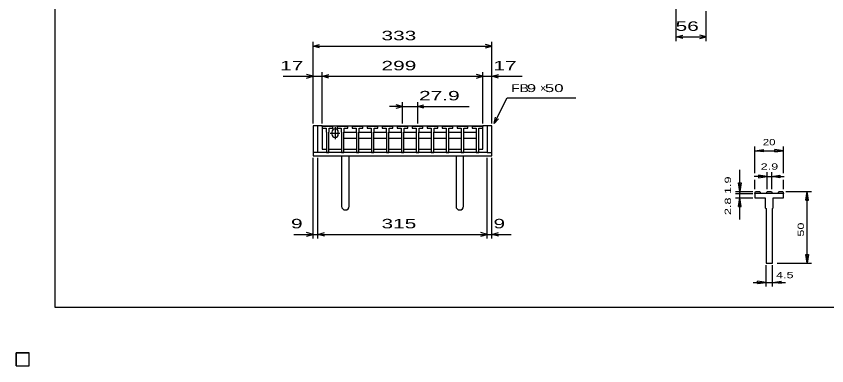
# Model space of a CAD drawing. Units: millimetres, scale not verified. Extents: x -1456 to 1385, y -1026 to 843.
# Drawn here: x -1456 to 53, y -1026 to -375 of the extents above; entities that cross this region are included whole.
import ezdxf
from ezdxf.enums import TextEntityAlignment as Align

# ---------------------------------------------------------------- set-up
doc = ezdxf.new("R2010")
doc.units = ezdxf.units.MM
doc.header["$LTSCALE"] = 8
for name, color, linetype, lineweight in [('0_2', 150, 'Continuous', 25), ('16', 3, 'Continuous', 25), ('19', 6, 'Continuous', 25), ('22', 2, 'Continuous', 25), ('32', 4, 'Continuous', 25)]:
    doc.layers.add(name, color=color, linetype=linetype, lineweight=lineweight)
doc.styles.add('ベクトル', font='')
doc.styles.get('ベクトル').set_extended_font_data('ベクトル')

msp = doc.modelspace()

# ---------------------------------------------------------------- linework, layer by layer
at = {"layer": '0_2'}
for p, q in [((-1383.2, -917.2), (-1383.2, 842.8)), ((1384.8, -917.2), (-1383.2, -917.2))]:
    msp.add_line(p, q, dxfattribs=at)
at = {"layer": '16'}
for p, q in [((-886.3, -580.2), (-885.8, -578.7)), ((-886.3, -578.7), (-587.3, -578.7)), ((-886.3, -578.7), (-886.3, -622.7)), ((-886.3, -580.2), (-886.3, -583.2)), ((-866.3, -580.2), (-886.3, -580.2)), ((-886.3, -583.2), (-879.05, -583.2)), ((-885.8, -578.7), (-882.9, -578.7)), ((-882.9, -578.7), (-882.4, -580.2)), ((-879.05, -583.2), (-879.05, -590.2)), ((-878.25, -580.2), (-877.75, -578.7)), ((-877.75, -578.7), (-874.85, -578.7)), ((-874.85, -578.7), (-874.35, -580.2)), ((-873.55, -590.2), (-873.55, -583.2)), ((-873.55, -583.2), (-866.3, -583.2)), ((-870.2, -580.2), (-869.7, -578.7)), ((-869.7, -578.7), (-866.8, -578.7)), ((-866.8, -578.7), (-866.3, -580.2)), ((-866.3, -583.2), (-866.3, -580.2)), ((-862.35, -581.7), (-862.35, -603.7)), ((-858.4, -580.2), (-857.9, -578.7)), ((-858.4, -580.2), (-858.4, -583.2)), ((-838.4, -580.2), (-858.4, -580.2)), ((-858.4, -583.2), (-851.15, -583.2)), ((-857.9, -578.7), (-855, -578.7)), ((-855, -578.7), (-854.5, -580.2)), ((-851.15, -583.2), (-851.15, -590.2)), ((-850.35, -580.2), (-849.85, -578.7)), ((-849.85, -578.7), (-846.95, -578.7)), ((-846.95, -578.7), (-846.45, -580.2)), ((-845.65, -590.2), (-845.65, -583.2)), ((-845.65, -583.2), (-838.4, -583.2)), ((-842.3, -580.2), (-841.8, -578.7)), ((-841.8, -578.7), (-838.9, -578.7)), ((-838.9, -578.7), (-838.4, -580.2)), ((-838.4, -583.2), (-838.4, -580.2)), ((-830.5, -580.2), (-830, -578.7)), ((-830.5, -580.2), (-830.5, -583.2)), ((-810.5, -580.2), (-830.5, -580.2)), ((-830.5, -583.2), (-823.25, -583.2)), ((-830, -578.7), (-827.1, -578.7)), ((-827.1, -578.7), (-826.6, -580.2)), ((-823.25, -583.2), (-823.25, -590.2)), ((-822.45, -580.2), (-821.95, -578.7)), ((-821.95, -578.7), (-819.05, -578.7)), ((-819.05, -578.7), (-818.55, -580.2)), ((-817.75, -590.2), (-817.75, -583.2)), ((-817.75, -583.2), (-810.5, -583.2)), ((-814.4, -580.2), (-813.9, -578.7)), ((-813.9, -578.7), (-811, -578.7)), ((-811, -578.7), (-810.5, -580.2)), ((-810.5, -583.2), (-810.5, -580.2)), ((-802.6, -580.2), (-802.1, -578.7)), ((-802.6, -580.2), (-802.6, -583.2)), ((-782.6, -580.2), (-802.6, -580.2)), ((-802.6, -583.2), (-795.35, -583.2)), ((-802.1, -578.7), (-799.2, -578.7)), ((-799.2, -578.7), (-798.7, -580.2)), ((-795.35, -583.2), (-795.35, -590.2)), ((-794.55, -580.2), (-794.05, -578.7)), ((-794.05, -578.7), (-791.15, -578.7)), ((-791.15, -578.7), (-790.65, -580.2)), ((-789.85, -590.2), (-789.85, -583.2)), ((-789.85, -583.2), (-782.6, -583.2)), ((-786.5, -580.2), (-786, -578.7)), ((-786, -578.7), (-783.1, -578.7)), ((-783.1, -578.7), (-782.6, -580.2)), ((-782.6, -583.2), (-782.6, -580.2)), ((-774.7, -580.2), (-774.2, -578.7)), ((-774.7, -580.2), (-774.7, -583.2)), ((-754.7, -580.2), (-774.7, -580.2)), ((-774.7, -583.2), (-767.45, -583.2)), ((-774.2, -578.7), (-771.3, -578.7)), ((-771.3, -578.7), (-770.8, -580.2)), ((-767.45, -583.2), (-767.45, -590.2)), ((-766.65, -580.2), (-766.15, -578.7)), ((-766.15, -578.7), (-763.25, -578.7)), ((-763.25, -578.7), (-762.75, -580.2)), ((-761.95, -590.2), (-761.95, -583.2)), ((-761.95, -583.2), (-754.7, -583.2)), ((-758.6, -580.2), (-758.1, -578.7)), ((-758.1, -578.7), (-755.2, -578.7)), ((-755.2, -578.7), (-754.7, -580.2)), ((-754.7, -583.2), (-754.7, -580.2)), ((-746.8, -580.2), (-746.3, -578.7)), ((-746.8, -580.2), (-746.8, -583.2)), ((-726.8, -580.2), (-746.8, -580.2)), ((-746.8, -583.2), (-739.55, -583.2)), ((-746.3, -578.7), (-743.4, -578.7)), ((-743.4, -578.7), (-742.9, -580.2)), ((-739.55, -583.2), (-739.55, -590.2)), ((-738.75, -580.2), (-738.25, -578.7)), ((-738.25, -578.7), (-735.35, -578.7)), ((-735.35, -578.7), (-734.85, -580.2)), ((-734.05, -590.2), (-734.05, -583.2)), ((-734.05, -583.2), (-726.8, -583.2)), ((-730.7, -580.2), (-730.2, -578.7)), ((-730.2, -578.7), (-727.3, -578.7)), ((-727.3, -578.7), (-726.8, -580.2)), ((-726.8, -583.2), (-726.8, -580.2)), ((-718.9, -580.2), (-718.4, -578.7)), ((-718.9, -580.2), (-718.9, -583.2)), ((-698.9, -580.2), (-718.9, -580.2)), ((-718.9, -583.2), (-711.65, -583.2)), ((-718.4, -578.7), (-715.5, -578.7)), ((-715.5, -578.7), (-715, -580.2)), ((-711.65, -583.2), (-711.65, -590.2)), ((-710.85, -580.2), (-710.35, -578.7)), ((-710.35, -578.7), (-707.45, -578.7)), ((-707.45, -578.7), (-706.95, -580.2)), ((-706.15, -590.2), (-706.15, -583.2)), ((-706.15, -583.2), (-698.9, -583.2)), ((-702.8, -580.2), (-702.3, -578.7)), ((-702.3, -578.7), (-699.4, -578.7)), ((-699.4, -578.7), (-698.9, -580.2)), ((-698.9, -583.2), (-698.9, -580.2)), ((-691, -580.2), (-690.5, -578.7)), ((-691, -580.2), (-691, -583.2)), ((-671, -580.2), (-691, -580.2)), ((-691, -583.2), (-683.75, -583.2)), ((-690.5, -578.7), (-687.6, -578.7)), ((-687.6, -578.7), (-687.1, -580.2)), ((-683.75, -583.2), (-683.75, -590.2)), ((-682.95, -580.2), (-682.45, -578.7)), ((-682.45, -578.7), (-679.55, -578.7)), ((-679.55, -578.7), (-679.05, -580.2)), ((-678.25, -590.2), (-678.25, -583.2)), ((-678.25, -583.2), (-671, -583.2)), ((-674.9, -580.2), (-674.4, -578.7)), ((-674.4, -578.7), (-671.5, -578.7)), ((-671.5, -578.7), (-671, -580.2)), ((-671, -583.2), (-671, -580.2)), ((-663.1, -580.2), (-662.6, -578.7)), ((-663.1, -580.2), (-663.1, -583.2)), ((-643.1, -580.2), (-663.1, -580.2)), ((-663.1, -583.2), (-655.85, -583.2)), ((-662.6, -578.7), (-659.7, -578.7)), ((-659.7, -578.7), (-659.2, -580.2)), ((-655.85, -583.2), (-655.85, -590.2)), ((-655.05, -580.2), (-654.55, -578.7)), ((-654.55, -578.7), (-651.65, -578.7)), ((-651.65, -578.7), (-651.15, -580.2)), ((-650.35, -590.2), (-650.35, -583.2)), ((-650.35, -583.2), (-643.1, -583.2)), ((-647, -580.2), (-646.5, -578.7)), ((-646.5, -578.7), (-643.6, -578.7)), ((-643.6, -578.7), (-643.1, -580.2)), ((-643.1, -583.2), (-643.1, -580.2)), ((-635.2, -580.2), (-634.7, -578.7)), ((-635.2, -580.2), (-635.2, -583.2)), ((-615.2, -580.2), (-635.2, -580.2)), ((-635.2, -583.2), (-627.95, -583.2)), ((-634.7, -578.7), (-631.8, -578.7)), ((-631.8, -578.7), (-631.3, -580.2)), ((-627.95, -583.2), (-627.95, -590.2)), ((-627.15, -580.2), (-626.65, -578.7)), ((-626.65, -578.7), (-623.75, -578.7)), ((-623.75, -578.7), (-623.25, -580.2)), ((-622.45, -590.2), (-622.45, -583.2)), ((-622.45, -583.2), (-615.2, -583.2)), ((-619.1, -580.2), (-618.6, -578.7)), ((-618.6, -578.7), (-615.7, -578.7)), ((-615.7, -578.7), (-615.2, -580.2)), ((-615.2, -583.2), (-615.2, -580.2)), ((-607.3, -580.2), (-606.8, -578.7)), ((-607.3, -580.2), (-607.3, -583.2)), ((-587.3, -580.2), (-607.3, -580.2)), ((-607.3, -583.2), (-600.05, -583.2)), ((-606.8, -578.7), (-603.9, -578.7)), ((-603.9, -578.7), (-603.4, -580.2)), ((-600.05, -583.2), (-600.05, -590.2)), ((-599.25, -580.2), (-598.75, -578.7)), ((-598.75, -578.7), (-595.85, -578.7)), ((-595.85, -578.7), (-595.35, -580.2)), ((-594.55, -590.2), (-594.55, -583.2)), ((-594.55, -583.2), (-587.3, -583.2)), ((-591.2, -580.2), (-590.7, -578.7)), ((-590.7, -578.7), (-587.8, -578.7)), ((-587.8, -578.7), (-587.3, -580.2)), ((-587.3, -622.7), (-587.3, -578.7)), ((-587.3, -583.2), (-587.3, -580.2)), ((-879.05, -590.2), (-878.55, -590.7)), ((-878.55, -590.7), (-878.55, -628.7)), ((-874.05, -590.7), (-873.55, -590.2)), ((-874.05, -628.7), (-874.05, -590.7)), ((-871.35, -592.7), (-853.35, -592.7)), ((-868.35, -590.7), (-868.35, -594.7)), ((-856.35, -594.7), (-856.35, -590.7)), ((-851.15, -590.2), (-850.65, -590.7)), ((-850.65, -590.7), (-850.65, -628.7)), ((-846.15, -590.7), (-845.65, -590.2)), ((-846.15, -628.7), (-846.15, -590.7)), ((-846.15, -591.7), (-845.15, -590.7)), ((-845.15, -602.7), (-846.15, -601.7)), ((-845.15, -590.7), (-823.75, -590.7)), ((-823.75, -602.7), (-845.15, -602.7)), ((-823.75, -590.7), (-822.75, -591.7)), ((-822.75, -601.7), (-823.75, -602.7)), ((-823.25, -590.2), (-822.75, -590.7)), ((-822.75, -590.7), (-822.75, -628.7)), ((-818.25, -590.7), (-817.75, -590.2)), ((-818.25, -628.7), (-818.25, -590.7)), ((-818.25, -591.7), (-817.25, -590.7)), ((-817.25, -602.7), (-818.25, -601.7)), ((-817.25, -590.7), (-795.85, -590.7)), ((-795.85, -602.7), (-817.25, -602.7)), ((-795.85, -590.7), (-794.85, -591.7)), ((-794.85, -601.7), (-795.85, -602.7)), ((-795.35, -590.2), (-794.85, -590.7)), ((-794.85, -590.7), (-794.85, -628.7)), ((-790.35, -590.7), (-789.85, -590.2)), ((-790.35, -628.7), (-790.35, -590.7)), ((-790.35, -591.7), (-789.35, -590.7)), ((-789.35, -602.7), (-790.35, -601.7)), ((-789.35, -590.7), (-767.95, -590.7)), ((-767.95, -602.7), (-789.35, -602.7)), ((-767.95, -590.7), (-766.95, -591.7)), ((-766.95, -601.7), (-767.95, -602.7)), ((-767.45, -590.2), (-766.95, -590.7)), ((-766.95, -590.7), (-766.95, -628.7)), ((-762.45, -590.7), (-761.95, -590.2)), ((-762.45, -628.7), (-762.45, -590.7)), ((-762.45, -591.7), (-761.45, -590.7)), ((-761.45, -602.7), (-762.45, -601.7)), ((-761.45, -590.7), (-740.05, -590.7)), ((-740.05, -602.7), (-761.45, -602.7)), ((-740.05, -590.7), (-739.05, -591.7)), ((-739.05, -601.7), (-740.05, -602.7)), ((-739.55, -590.2), (-739.05, -590.7)), ((-739.05, -590.7), (-739.05, -628.7)), ((-734.55, -590.7), (-734.05, -590.2)), ((-734.55, -628.7), (-734.55, -590.7)), ((-734.55, -591.7), (-733.55, -590.7)), ((-733.55, -602.7), (-734.55, -601.7)), ((-733.55, -590.7), (-712.15, -590.7)), ((-712.15, -602.7), (-733.55, -602.7)), ((-712.15, -590.7), (-711.15, -591.7)), ((-711.15, -601.7), (-712.15, -602.7)), ((-711.65, -590.2), (-711.15, -590.7)), ((-711.15, -590.7), (-711.15, -628.7)), ((-706.65, -590.7), (-706.15, -590.2)), ((-706.65, -628.7), (-706.65, -590.7)), ((-706.65, -591.7), (-705.65, -590.7)), ((-705.65, -602.7), (-706.65, -601.7)), ((-705.65, -590.7), (-684.25, -590.7)), ((-684.25, -602.7), (-705.65, -602.7)), ((-684.25, -590.7), (-683.25, -591.7)), ((-683.25, -601.7), (-684.25, -602.7)), ((-683.75, -590.2), (-683.25, -590.7)), ((-683.25, -590.7), (-683.25, -628.7)), ((-678.75, -590.7), (-678.25, -590.2)), ((-678.75, -628.7), (-678.75, -590.7)), ((-678.75, -591.7), (-677.75, -590.7)), ((-677.75, -602.7), (-678.75, -601.7)), ((-677.75, -590.7), (-656.35, -590.7)), ((-656.35, -602.7), (-677.75, -602.7)), ((-656.35, -590.7), (-655.35, -591.7)), ((-655.35, -601.7), (-656.35, -602.7)), ((-655.85, -590.2), (-655.35, -590.7)), ((-655.35, -590.7), (-655.35, -628.7)), ((-650.85, -590.7), (-650.35, -590.2)), ((-650.85, -628.7), (-650.85, -590.7)), ((-650.85, -591.7), (-649.85, -590.7)), ((-649.85, -602.7), (-650.85, -601.7)), ((-649.85, -590.7), (-628.45, -590.7)), ((-628.45, -602.7), (-649.85, -602.7)), ((-628.45, -590.7), (-627.45, -591.7)), ((-627.45, -601.7), (-628.45, -602.7)), ((-627.95, -590.2), (-627.45, -590.7)), ((-627.45, -590.7), (-627.45, -628.7)), ((-622.95, -590.7), (-622.45, -590.2)), ((-622.95, -628.7), (-622.95, -590.7)), ((-622.95, -591.7), (-621.95, -590.7)), ((-621.95, -602.7), (-622.95, -601.7)), ((-621.95, -590.7), (-600.55, -590.7)), ((-600.55, -602.7), (-621.95, -602.7)), ((-600.55, -590.7), (-599.55, -591.7)), ((-599.55, -601.7), (-600.55, -602.7)), ((-600.05, -590.2), (-599.55, -590.7)), ((-599.55, -590.7), (-599.55, -628.7)), ((-595.05, -590.7), (-594.55, -590.2)), ((-595.05, -628.7), (-595.05, -590.7)), ((-886.3, -622.7), (-878.55, -622.7)), ((-878.55, -628.7), (-874.05, -628.7)), ((-874.05, -622.7), (-850.65, -622.7)), ((-850.65, -628.7), (-846.15, -628.7)), ((-846.15, -622.7), (-822.75, -622.7)), ((-822.75, -628.7), (-818.25, -628.7)), ((-818.25, -622.7), (-794.85, -622.7)), ((-794.85, -628.7), (-790.35, -628.7)), ((-790.35, -622.7), (-766.95, -622.7)), ((-766.95, -628.7), (-762.45, -628.7)), ((-762.45, -622.7), (-739.05, -622.7)), ((-739.05, -628.7), (-734.55, -628.7)), ((-734.55, -622.7), (-711.15, -622.7)), ((-711.15, -628.7), (-706.65, -628.7)), ((-706.65, -622.7), (-683.25, -622.7)), ((-683.25, -628.7), (-678.75, -628.7)), ((-678.75, -622.7), (-655.35, -622.7)), ((-655.35, -628.7), (-650.85, -628.7)), ((-650.85, -622.7), (-627.45, -622.7)), ((-627.45, -628.7), (-622.95, -628.7)), ((-622.95, -622.7), (-599.55, -622.7)), ((-599.55, -628.7), (-595.05, -628.7)), ((-595.05, -622.7), (-587.3, -622.7)), ((-1456, -1002), (-1432, -1002)), ((-1456, -1026), (-1456, -1002)), ((-1456, -1002), (-1432, -1002)), ((-1456, -1026), (-1456, -1002)), ((-1456, -1002), (-1432, -1002)), ((-1456, -1026), (-1456, -1002)), ((-1456, -1002), (-1432, -1002)), ((-1456, -1026), (-1456, -1002)), ((-1456, -1002), (-1432, -1002)), ((-1456, -1026), (-1456, -1002)), ((-1432, -1026), (-1432, -1002)), ((-1432, -1026), (-1432, -1002)), ((-1432, -1026), (-1432, -1002)), ((-1432, -1026), (-1432, -1002)), ((-1432, -1026), (-1432, -1002)), ((-1456, -1026), (-1432, -1026)), ((-1456, -1026), (-1432, -1026)), ((-1456, -1026), (-1432, -1026)), ((-1456, -1026), (-1432, -1026)), ((-1456, -1026), (-1432, -1026))]:
    msp.add_line(p, q, dxfattribs=at)
for centre, start, end in [((-862.35, -590.7), 0, 180), ((-862.35, -594.7), 180, 0)]:
    msp.add_arc(centre, 6, start, end, dxfattribs=at)
at = {"layer": '19'}
for p, q in [((-886.3, -578.7), (-903.3, -578.7)), ((-903.3, -578.7), (-903.3, -634.7)), ((-894.3, -628.7), (-894.3, -578.7)), ((-570.3, -578.7), (-587.3, -578.7)), ((-579.3, -578.7), (-579.3, -628.7)), ((-570.3, -634.7), (-570.3, -578.7)), ((-894.3, -628.7), (-903.3, -628.7)), ((-579.3, -628.7), (-894.3, -628.7)), ((-579.3, -628.7), (-570.3, -628.7)), ((-903.3, -634.7), (-570.3, -634.7)), ((-850.3, -634.7), (-850.3, -728.7)), ((-836.3, -728.7), (-836.3, -634.7)), ((-637.3, -634.7), (-637.3, -728.7)), ((-623.3, -728.7), (-623.3, -634.7))]:
    msp.add_line(p, q, dxfattribs=at)
for centre in [(-843.3, -728.7), (-630.3, -728.7)]:
    msp.add_arc(centre, 7, 180, 0, dxfattribs=at)
at = {"layer": '22', "color": 4}
for p, q in [((-227.3, -421.2), (-227.3, -237.2)), ((-171.3, -421.2), (-171.3, -365.2)), ((-227.3, -413.2), (-215.3, -410)), ((-215.3, -416.4), (-227.3, -413.2)), ((-227.3, -413.2), (-171.3, -413.2)), ((-171.3, -413.2), (-183.3, -410)), ((-183.3, -416.4), (-171.3, -413.2)), ((-903.3, -574.7), (-903.3, -422.7)), ((-903.3, -430.7), (-891.3, -427.5)), ((-891.3, -433.9), (-903.3, -430.7)), ((-903.3, -430.7), (-570.3, -430.7)), ((-570.3, -430.7), (-582.3, -427.5)), ((-582.3, -433.9), (-570.3, -430.7)), ((-570.3, -574.7), (-570.3, -422.7)), ((-903.3, -574.7), (-903.3, -478.7)), ((-886.3, -574.7), (-886.3, -478.7)), ((-587.3, -574.7), (-587.3, -478.7)), ((-570.3, -574.7), (-570.3, -478.7)), ((-959.3, -486.7), (-903.3, -486.7)), ((-903.3, -486.7), (-915.3, -483.5)), ((-915.3, -489.9), (-903.3, -486.7)), ((-903.3, -486.7), (-886.3, -486.7)), ((-886.3, -486.7), (-874.3, -483.5)), ((-874.3, -489.9), (-886.3, -486.7)), ((-886.3, -486.7), (-587.3, -486.7)), ((-587.3, -486.7), (-599.3, -483.5)), ((-599.3, -489.9), (-587.3, -486.7)), ((-587.3, -486.7), (-570.3, -486.7)), ((-570.3, -486.7), (-558.3, -483.5)), ((-558.3, -489.9), (-570.3, -486.7)), ((-570.3, -486.7), (-514.3, -486.7)), ((-566.3, -574.7), (-542.3, -526.7)), ((-542.3, -526.7), (-414.3, -526.7)), ((-736.8, -542.7), (-760.8, -542.7)), ((-736.8, -542.7), (-748.8, -539.5)), ((-748.8, -545.9), (-736.8, -542.7)), ((-736.8, -574.7), (-736.8, -534.7)), ((-736.8, -542.7), (-708.9, -542.7)), ((-708.9, -534.7), (-708.9, -574.7)), ((-708.9, -542.7), (-696.9, -539.5)), ((-696.9, -545.9), (-708.9, -542.7)), ((-708.9, -542.7), (-612.9, -542.7)), ((-566.3, -574.7), (-563.9, -563.02)), ((-566.3, -574.7), (-558.3, -565.9)), ((-903.3, -789.1), (-903.3, -638.7)), ((-894.3, -789.1), (-894.3, -638.7)), ((-579.3, -789.1), (-579.3, -638.7)), ((-570.3, -789.1), (-570.3, -638.7)), ((-939.3, -781.1), (-903.3, -781.1)), ((-903.3, -781.1), (-915.3, -777.9)), ((-915.3, -784.3), (-903.3, -781.1)), ((-903.3, -781.1), (-894.3, -781.1)), ((-894.3, -781.1), (-882.3, -777.9)), ((-882.3, -784.3), (-894.3, -781.1)), ((-894.3, -781.1), (-579.3, -781.1)), ((-579.3, -781.1), (-591.3, -777.9)), ((-591.3, -784.3), (-579.3, -781.1)), ((-579.3, -781.1), (-570.3, -781.1)), ((-570.3, -781.1), (-558.3, -777.9)), ((-558.3, -784.3), (-570.3, -781.1)), ((-570.3, -781.1), (-534.3, -781.1))]:
    msp.add_line(p, q, dxfattribs=at)
at = {"layer": '22'}
for p, q in [((-1432, -1002), (-1456, -1002)), ((-1456, -1002), (-1456, -1026)), ((-1432, -1002), (-1456, -1002)), ((-1456, -1002), (-1456, -1026)), ((-1432, -1002), (-1456, -1002)), ((-1456, -1002), (-1456, -1026)), ((-1432, -1026), (-1432, -1002)), ((-1432, -1026), (-1432, -1002)), ((-1432, -1026), (-1432, -1002)), ((-1456, -1026), (-1432, -1026)), ((-1456, -1026), (-1432, -1026)), ((-1456, -1026), (-1432, -1026))]:
    msp.add_line(p, q, dxfattribs=at)
at = {"layer": '32'}
for p, q in [((-80.8, -666.8), (-80.8, -617.2)), ((-27.467, -666.8), (-27.467, -617.2)), ((-80.8, -625.2), (-64.8, -622.8)), ((-64.8, -627.6), (-80.8, -625.2)), ((-80.8, -625.2), (-27.467, -625.2)), ((-64.8, -627.6), (-64.8, -622.8)), ((-27.467, -625.2), (-43.467, -622.8)), ((-43.467, -627.6), (-43.467, -622.8)), ((-43.467, -627.6), (-27.467, -625.2)), ((-108.8, -701.2), (-108.8, -661.2)), ((-58, -673.2), (-82, -673.2)), ((-58, -673.2), (-74, -670.8)), ((-74, -670.8), (-74, -675.6)), ((-74, -675.6), (-58, -673.2)), ((-58, -697.2), (-58, -665.2)), ((-58, -673.2), (-50.267, -673.2)), ((-50.267, -665.2), (-50.267, -697.2)), ((-50.267, -673.2), (-34.267, -670.8)), ((-34.267, -675.6), (-50.267, -673.2)), ((-50.267, -673.2), (-26.267, -673.2)), ((-34.267, -670.8), (-34.267, -675.6)), ((-108.8, -701.2), (-111.2, -685.2)), ((-111.2, -685.2), (-106.4, -685.2)), ((-106.4, -685.2), (-108.8, -701.2)), ((-80.8, -697.2), (-80.8, -679.6)), ((-27.467, -697.2), (-27.467, -679.6)), ((-116.8, -701.2), (-84.8, -701.2)), ((-116.8, -705.2), (-84.8, -705.2)), ((-108.8, -713.2), (-108.8, -701.2)), ((-80.8, -705.2), (-79.467, -701.2)), ((-80.8, -705.2), (-80.8, -713.2)), ((-27.467, -705.2), (-80.8, -705.2)), ((-79.467, -701.2), (-71.733, -701.2)), ((-71.733, -701.2), (-70.4, -705.2)), ((-59.333, -705.2), (-58, -701.2)), ((-58, -701.2), (-50.267, -701.2)), ((-50.267, -701.2), (-48.933, -705.2)), ((-37.867, -705.2), (-36.533, -701.2)), ((-36.533, -701.2), (-28.8, -701.2)), ((-28.8, -701.2), (-27.467, -705.2)), ((-27.467, -713.2), (-27.467, -705.2)), ((-23.467, -701.2), (24.533, -701.2)), ((14.133, -717.2), (16.533, -701.2)), ((18.933, -717.2), (16.533, -701.2)), ((16.533, -834.534), (16.533, -701.2)), ((-116.8, -713.2), (-84.8, -713.2)), ((-111.2, -729.2), (-108.8, -713.2)), ((-106.4, -729.2), (-108.8, -713.2)), ((-108.8, -753.2), (-108.8, -713.2)), ((-80.8, -713.2), (-61.467, -713.2)), ((-61.467, -713.2), (-61.467, -731.867)), ((-46.8, -731.867), (-46.8, -713.2)), ((-46.8, -713.2), (-27.467, -713.2)), ((14.133, -717.2), (18.933, -717.2)), ((-111.2, -729.2), (-106.4, -729.2)), ((-61.467, -731.867), (-60.133, -733.2)), ((-60.133, -733.2), (-60.133, -834.533)), ((-48.133, -733.2), (-46.8, -731.867)), ((-48.133, -834.533), (-48.133, -733.2)), ((16.533, -834.534), (14.133, -818.534)), ((14.133, -818.534), (18.933, -818.534)), ((18.933, -818.534), (16.533, -834.534)), ((-60.133, -834.533), (-48.133, -834.533)), ((-60.133, -878.534), (-60.133, -838.534)), ((-48.133, -878.534), (-48.133, -838.534)), ((-39.467, -834.534), (24.533, -834.534)), ((-84.133, -870.534), (-60.133, -870.534)), ((-60.133, -870.534), (-76.133, -868.134)), ((-76.133, -872.934), (-76.133, -868.134)), ((-76.133, -872.934), (-60.133, -870.534)), ((-60.133, -870.534), (-48.133, -870.534)), ((-48.133, -870.534), (-32.133, -868.134)), ((-32.133, -872.934), (-48.133, -870.534)), ((-48.133, -870.534), (-24.133, -870.534)), ((-32.133, -872.934), (-32.133, -868.134))]:
    msp.add_line(p, q, dxfattribs=at)
msp.add_circle((-108.8, -705.2), 0.8, dxfattribs=at)

# ---------------------------------------------------------------- texts
at = {"layer": '22', "style": 'ベクトル'}
for s, height, width, p in [(' 56 ', 17.6, 1.65, (-239.3, -393.2)), (' 333 ', 17.6, 1.65, (-786.8, -410.7)), (' 17 ', 17.6, 1.65, (-975.3, -466.7)), (' 299 ', 17.6, 1.65, (-786.8, -466.7)), (' 17 ', 17.6, 1.65, (-578.3, -466.7)), ('FB', 14.66, 1.3, (-534.3, -508.7)), (' 9 ', 14.66, 1.6, (-514.3, -508.7)), (' 50 ', 14.66, 1.6, (-480.7, -508.7)), (' 27.9 ', 17.6, 1.65, (-716.9, -522.7)), (' 9 ', 17.6, 1.65, (-955.3, -761.1)), (' 315 ', 17.6, 1.65, (-786.8, -761.1)), (' 9 ', 17.6, 1.65, (-578.3, -761.1))]:
    msp.add_text(s, height=height, dxfattribs=dict(at, width=width)).set_placement(p, align=Align.MIDDLE_LEFT)
msp.add_text('×', height=14.66, dxfattribs=at).set_placement((-480.7, -508.7), align=Align.MIDDLE_LEFT)
at = {"layer": '32', "color": 2, "style": 'ベクトル'}
for s, width, p in [('20', 1.35, (-66.133, -609.2)), ('2.9', 1.5, (-70.133, -654.8)), (' 4.5 ', 1.5, (-48.133, -856.934))]:
    msp.add_text(s, height=11.73, dxfattribs=dict(at, width=width)).set_placement(p, align=Align.MIDDLE_LEFT)
at = {"layer": '32', "color": 2, "style": 'ベクトル', "width": 1.5}
for s, p in [('2.8 1.9', (-131.2, -745.2)), (' 50 ', (4.533, -791.867))]:
    msp.add_text(s, height=11.73, rotation=90, dxfattribs=at).set_placement(p, align=Align.MIDDLE_LEFT)

doc.saveas('drawing.dxf')
